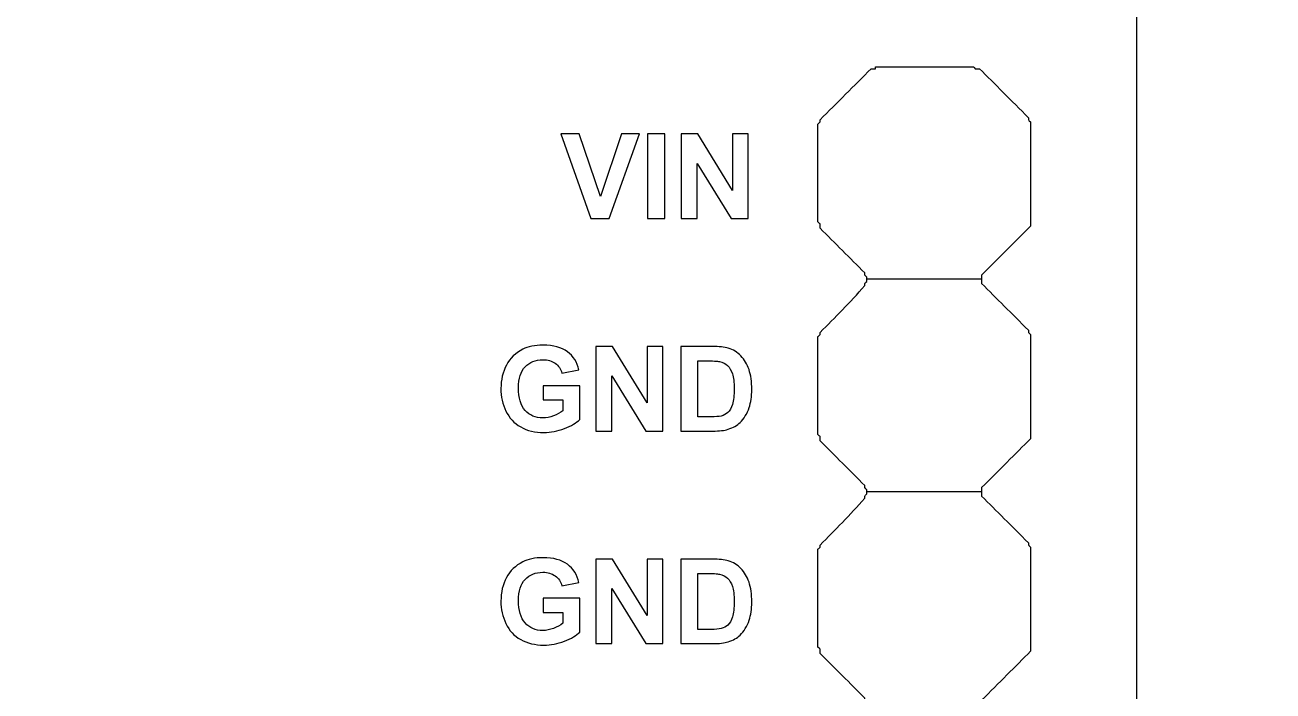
# Model space of a CAD drawing. Extents: x -1020 to 856, y -646 to 1108.
# Drawn here: x 435.61 to 450.5, y 721.26 to 729.2 of the extents above; entities that cross this region are included whole.
import ezdxf

# ---------------------------------------------------------------- set-up
doc = ezdxf.new("R2010")
doc.units = 0
doc.header["$MEASUREMENT"] = 0
doc.layers.add('LAYER_1', color=7, linetype='CONTINUOUS')

msp = doc.modelspace()

# ---------------------------------------------------------------- linework, layer by layer
at = {"layer": 'LAYER_1', "color": 250}
for points, knots in [([(581.5, 670), (581.5, 670), (581.5, 793), (581.5, 793), (581.5, 793), (581.5, 795.761), (579.261, 798), (576.5, 798), (576.5, 798), (576.5, 798), (333.5, 798), (333.5, 798), (333.5, 798), (330.739, 798), (328.5, 795.761), (328.5, 793), (328.5, 793), (328.5, 793), (328.5, 670), (328.5, 670), (328.5, 670), (328.5, 667.239), (330.739, 665), (333.5, 665), (333.5, 665), (333.5, 665), (576.5, 665), (576.5, 665), (576.5, 665), (579.261, 665), (581.5, 667.239), (581.5, 670)], [0, 0, 0, 0, 0.125, 0.125, 0.125, 0.125, 0.25, 0.25, 0.25, 0.25, 0.375, 0.375, 0.375, 0.375, 0.5, 0.5, 0.5, 0.5, 0.625, 0.625, 0.625, 0.625, 0.75, 0.75, 0.75, 0.75, 0.875, 0.875, 0.875, 0.875, 1, 1, 1, 1]), ([(445.6548, 726.1683), (445.6548, 726.1683), (445.6548, 726.1683), (445.6548, 726.1937), (445.6548, 726.1937), (445.6548, 726.1937), (445.6548, 726.1937), (445.6295, 726.219), (445.6295, 726.219), (445.6295, 726.219), (445.6295, 726.219), (445.6295, 726.2444), (445.6295, 726.2444), (445.452, 726.4219), (445.2745, 726.5994), (445.097, 726.7769), (445.097, 726.7769), (445.097, 726.7769), (445.097, 726.8022), (445.097, 726.8276), (445.097, 726.8276), (445.097, 726.8276), (445.097, 726.8276), (445.0716, 726.853), (445.0716, 726.853), (445.0716, 727.2333), (445.0716, 727.6137), (445.0716, 728.0194), (445.0716, 728.0194), (445.0716, 728.0194), (445.0716, 728.0194), (445.097, 728.0448), (445.097, 728.0448), (445.097, 728.0448), (445.097, 728.0448), (445.097, 728.0701), (445.097, 728.0701), (445.2998, 728.273), (445.5027, 728.4758), (445.7055, 728.6787), (445.7055, 728.6787), (445.7055, 728.6787), (445.7309, 728.6787), (445.7562, 728.6787), (445.7562, 728.6787), (445.7562, 728.6787), (445.7562, 728.6787), (445.7562, 728.704), (445.7562, 728.704), (446.1366, 728.704), (446.517, 728.704), (446.9227, 728.704), (446.9227, 728.704), (446.9227, 728.704), (446.9227, 728.704), (446.948, 728.6787), (446.948, 728.6787), (446.948, 728.6787), (446.9734, 728.6787), (446.9988, 728.6787), (446.9988, 728.6787), (447.1763, 728.5012), (447.3791, 728.2983), (447.582, 728.0955), (447.582, 728.0955), (447.582, 728.0955), (447.582, 728.0955), (447.582, 728.0701), (447.582, 728.0701), (447.582, 728.0701), (447.582, 728.0701), (447.6073, 728.0448), (447.6073, 728.0448), (447.6073, 727.639), (447.6073, 727.2333), (447.6073, 726.8022), (447.6073, 726.8022), (447.4298, 726.6247), (447.227, 726.4219), (447.0241, 726.219), (447.0241, 726.219), (447.0241, 726.219), (447.0241, 726.1937), (447.0241, 726.1683)], [0, 0, 0, 0, 0.047619, 0.047619, 0.047619, 0.047619, 0.0952381, 0.0952381, 0.0952381, 0.0952381, 0.1428571, 0.1428571, 0.1428571, 0.1428571, 0.1904762, 0.1904762, 0.1904762, 0.1904762, 0.2380952, 0.2380952, 0.2380952, 0.2380952, 0.2857143, 0.2857143, 0.2857143, 0.2857143, 0.3333333, 0.3333333, 0.3333333, 0.3333333, 0.3809524, 0.3809524, 0.3809524, 0.3809524, 0.4285714, 0.4285714, 0.4285714, 0.4285714, 0.4761905, 0.4761905, 0.4761905, 0.4761905, 0.5238095, 0.5238095, 0.5238095, 0.5238095, 0.5714286, 0.5714286, 0.5714286, 0.5714286, 0.6190476, 0.6190476, 0.6190476, 0.6190476, 0.6666667, 0.6666667, 0.6666667, 0.6666667, 0.7142857, 0.7142857, 0.7142857, 0.7142857, 0.7619048, 0.7619048, 0.7619048, 0.7619048, 0.8095238, 0.8095238, 0.8095238, 0.8095238, 0.8571429, 0.8571429, 0.8571429, 0.8571429, 0.9047619, 0.9047619, 0.9047619, 0.9047619, 0.952381, 0.952381, 0.952381, 0.952381, 1, 1, 1, 1]), ([(442.3637, 726.8935), (442.3637, 726.8935), (442.0034, 727.9017), (442.0034, 727.9017), (442.0034, 727.9017), (442.0034, 727.9017), (442.2243, 727.9017), (442.2243, 727.9017), (442.2243, 727.9017), (442.2243, 727.9017), (442.4792, 727.1554), (442.4792, 727.1554), (442.4792, 727.1554), (442.4792, 727.1554), (442.7262, 727.9017), (442.7262, 727.9017), (442.7262, 727.9017), (442.7262, 727.9017), (442.9421, 727.9017), (442.9421, 727.9017), (442.9421, 727.9017), (442.9421, 727.9017), (442.5811, 726.8935), (442.5811, 726.8935), (442.5811, 726.8935), (442.5811, 726.8935), (442.3637, 726.8935), (442.3637, 726.8935)], [0, 0, 0, 0, 0.1428571, 0.1428571, 0.1428571, 0.1428571, 0.2857143, 0.2857143, 0.2857143, 0.2857143, 0.4285714, 0.4285714, 0.4285714, 0.4285714, 0.5714286, 0.5714286, 0.5714286, 0.5714286, 0.7142857, 0.7142857, 0.7142857, 0.7142857, 0.8571429, 0.8571429, 0.8571429, 0.8571429, 1, 1, 1, 1]), ([(443.0397, 726.8935), (443.0397, 726.8935), (443.0397, 727.9017), (443.0397, 727.9017), (443.0397, 727.9017), (443.0397, 727.9017), (443.2433, 727.9017), (443.2433, 727.9017), (443.2433, 727.9017), (443.2433, 727.9017), (443.2433, 726.8935), (443.2433, 726.8935), (443.2433, 726.8935), (443.2433, 726.8935), (443.0397, 726.8935), (443.0397, 726.8935)], [0, 0, 0, 0, 0.25, 0.25, 0.25, 0.25, 0.5, 0.5, 0.5, 0.5, 0.75, 0.75, 0.75, 0.75, 1, 1, 1, 1]), ([(443.4393, 726.8935), (443.4393, 726.8935), (443.4393, 727.9017), (443.4393, 727.9017), (443.4393, 727.9017), (443.4393, 727.9017), (443.6375, 727.9017), (443.6375, 727.9017), (443.6375, 727.9017), (443.6375, 727.9017), (444.0502, 727.2285), (444.0502, 727.2285), (444.0502, 727.2285), (444.0502, 727.2285), (444.0502, 727.9017), (444.0502, 727.9017), (444.0502, 727.9017), (444.0502, 727.9017), (444.2394, 727.9017), (444.2394, 727.9017), (444.2394, 727.9017), (444.2394, 727.9017), (444.2394, 726.8935), (444.2394, 726.8935), (444.2394, 726.8935), (444.2394, 726.8935), (444.0349, 726.8935), (444.0349, 726.8935), (444.0349, 726.8935), (444.0349, 726.8935), (443.6286, 727.551), (443.6286, 727.551), (443.6286, 727.551), (443.6286, 727.551), (443.6286, 726.8935), (443.6286, 726.8935), (443.6286, 726.8935), (443.6286, 726.8935), (443.4393, 726.8935), (443.4393, 726.8935)], [0, 0, 0, 0, 0.1, 0.1, 0.1, 0.1, 0.2, 0.2, 0.2, 0.2, 0.3, 0.3, 0.3, 0.3, 0.4, 0.4, 0.4, 0.4, 0.5, 0.5, 0.5, 0.5, 0.6, 0.6, 0.6, 0.6, 0.7, 0.7, 0.7, 0.7, 0.8, 0.8, 0.8, 0.8, 0.9, 0.9, 0.9, 0.9, 1, 1, 1, 1]), ([(445.6548, 723.6326), (445.6548, 723.6326), (445.6548, 723.6326), (445.6548, 723.6579), (445.6548, 723.6579), (445.6548, 723.6579), (445.6548, 723.6579), (445.6295, 723.6833), (445.6295, 723.6833), (445.6295, 723.6833), (445.6295, 723.6833), (445.6295, 723.7087), (445.6295, 723.7087), (445.452, 723.8862), (445.2745, 724.0637), (445.097, 724.2412), (445.097, 724.2412), (445.097, 724.2412), (445.097, 724.2665), (445.097, 724.2919), (445.097, 724.2919), (445.097, 724.2919), (445.097, 724.2919), (445.0716, 724.3172), (445.0716, 724.3172), (445.0716, 724.6976), (445.0716, 725.078), (445.0716, 725.4837), (445.0716, 725.4837), (445.0716, 725.4837), (445.0716, 725.4837), (445.097, 725.509), (445.097, 725.509), (445.097, 725.509), (445.097, 725.509), (445.097, 725.5344), (445.097, 725.5344), (445.2745, 725.7119), (445.452, 725.8894), (445.6295, 726.0922), (445.6295, 726.0922), (445.6295, 726.0922), (445.6295, 726.0922), (445.6295, 726.1176), (445.6295, 726.1176), (445.6295, 726.1176), (445.6295, 726.1176), (445.6548, 726.143), (445.6548, 726.143), (445.6548, 726.143), (445.6548, 726.143), (445.6548, 726.1683)], [0, 0, 0, 0, 0.0769231, 0.0769231, 0.0769231, 0.0769231, 0.1538462, 0.1538462, 0.1538462, 0.1538462, 0.2307692, 0.2307692, 0.2307692, 0.2307692, 0.3076923, 0.3076923, 0.3076923, 0.3076923, 0.3846154, 0.3846154, 0.3846154, 0.3846154, 0.4615385, 0.4615385, 0.4615385, 0.4615385, 0.5384615, 0.5384615, 0.5384615, 0.5384615, 0.6153846, 0.6153846, 0.6153846, 0.6153846, 0.6923077, 0.6923077, 0.6923077, 0.6923077, 0.7692308, 0.7692308, 0.7692308, 0.7692308, 0.8461538, 0.8461538, 0.8461538, 0.8461538, 0.9230769, 0.9230769, 0.9230769, 0.9230769, 1, 1, 1, 1]), ([(447.0241, 726.1683), (447.0241, 726.1683), (447.0241, 726.143), (447.0241, 726.1176), (447.0241, 726.1176), (447.2016, 725.9401), (447.3791, 725.7626), (447.582, 725.5597), (447.582, 725.5597), (447.582, 725.5597), (447.582, 725.5597), (447.582, 725.5344), (447.582, 725.5344), (447.582, 725.5344), (447.582, 725.5344), (447.6073, 725.509), (447.6073, 725.509), (447.6073, 725.1033), (447.6073, 724.6976), (447.6073, 724.2665), (447.6073, 724.2665), (447.4298, 724.089), (447.227, 723.8862), (447.0241, 723.6833), (447.0241, 723.6833), (447.0241, 723.6833), (447.0241, 723.6579), (447.0241, 723.6326)], [0, 0, 0, 0, 0.1428571, 0.1428571, 0.1428571, 0.1428571, 0.2857143, 0.2857143, 0.2857143, 0.2857143, 0.4285714, 0.4285714, 0.4285714, 0.4285714, 0.5714286, 0.5714286, 0.5714286, 0.5714286, 0.7142857, 0.7142857, 0.7142857, 0.7142857, 0.8571429, 0.8571429, 0.8571429, 0.8571429, 1, 1, 1, 1]), ([(441.7938, 724.7284), (441.7938, 724.7284), (441.7938, 724.8983), (441.7938, 724.8983), (441.7938, 724.8983), (441.7938, 724.8983), (442.2326, 724.8983), (442.2326, 724.8983), (442.2326, 724.8983), (442.2326, 724.8983), (442.2326, 724.4967), (442.2326, 724.4967), (442.2326, 724.4967), (442.1898, 724.4554), (442.1281, 724.419), (442.0471, 724.3875), (442.0471, 724.3875), (441.9661, 724.3563), (441.8842, 724.3406), (441.8013, 724.3406), (441.8013, 724.3406), (441.6959, 724.3406), (441.6039, 724.3626), (441.5255, 724.4068), (441.5255, 724.4068), (441.4471, 724.4512), (441.3882, 724.5143), (441.3488, 724.5967), (441.3488, 724.5967), (441.3093, 724.6791), (441.2895, 724.7685), (441.2895, 724.8652), (441.2895, 724.8652), (441.2895, 724.9701), (441.3117, 725.0636), (441.3555, 725.1453), (441.3555, 725.1453), (441.3997, 725.2267), (441.464, 725.2894), (441.549, 725.3328), (441.549, 725.3328), (441.6135, 725.3664), (441.694, 725.383), (441.7903, 725.383), (441.7903, 725.383), (441.9154, 725.383), (442.0133, 725.3568), (442.0835, 725.3044), (442.0835, 725.3044), (442.1539, 725.2518), (442.1992, 725.1793), (442.2194, 725.0865), (442.2194, 725.0865), (442.2194, 725.0865), (442.0172, 725.0488), (442.0172, 725.0488), (442.0172, 725.0488), (442.003, 725.0983), (441.9762, 725.1375), (441.937, 725.1662), (441.937, 725.1662), (441.8978, 725.1948), (441.849, 725.2091), (441.7903, 725.2091), (441.7903, 725.2091), (441.7013, 725.2091), (441.6307, 725.1809), (441.5781, 725.1246), (441.5781, 725.1246), (441.5255, 725.068), (441.4994, 724.9845), (441.4994, 724.8734), (441.4994, 724.8734), (441.4994, 724.754), (441.526, 724.664), (441.5792, 724.6042), (441.5792, 724.6042), (441.6323, 724.5443), (441.702, 724.5145), (441.7882, 724.5145), (441.7882, 724.5145), (441.8309, 724.5145), (441.8736, 724.523), (441.9166, 724.5396), (441.9166, 724.5396), (441.9593, 724.5563), (441.9961, 724.5767), (442.0269, 724.6004), (442.0269, 724.6004), (442.0269, 724.6004), (442.0269, 724.7284), (442.0269, 724.7284), (442.0269, 724.7284), (442.0269, 724.7284), (441.7938, 724.7284), (441.7938, 724.7284)], [0, 0, 0, 0, 0.0416667, 0.0416667, 0.0416667, 0.0416667, 0.0833333, 0.0833333, 0.0833333, 0.0833333, 0.125, 0.125, 0.125, 0.125, 0.1666667, 0.1666667, 0.1666667, 0.1666667, 0.2083333, 0.2083333, 0.2083333, 0.2083333, 0.25, 0.25, 0.25, 0.25, 0.2916667, 0.2916667, 0.2916667, 0.2916667, 0.3333333, 0.3333333, 0.3333333, 0.3333333, 0.375, 0.375, 0.375, 0.375, 0.4166667, 0.4166667, 0.4166667, 0.4166667, 0.4583333, 0.4583333, 0.4583333, 0.4583333, 0.5, 0.5, 0.5, 0.5, 0.5416667, 0.5416667, 0.5416667, 0.5416667, 0.5833333, 0.5833333, 0.5833333, 0.5833333, 0.625, 0.625, 0.625, 0.625, 0.6666667, 0.6666667, 0.6666667, 0.6666667, 0.7083333, 0.7083333, 0.7083333, 0.7083333, 0.75, 0.75, 0.75, 0.75, 0.7916667, 0.7916667, 0.7916667, 0.7916667, 0.8333333, 0.8333333, 0.8333333, 0.8333333, 0.875, 0.875, 0.875, 0.875, 0.9166667, 0.9166667, 0.9166667, 0.9166667, 0.9583333, 0.9583333, 0.9583333, 0.9583333, 1, 1, 1, 1]), ([(442.4221, 724.3577), (442.4221, 724.3577), (442.4221, 725.3659), (442.4221, 725.3659), (442.4221, 725.3659), (442.4221, 725.3659), (442.6203, 725.3659), (442.6203, 725.3659), (442.6203, 725.3659), (442.6203, 725.3659), (443.033, 724.6927), (443.033, 724.6927), (443.033, 724.6927), (443.033, 724.6927), (443.033, 725.3659), (443.033, 725.3659), (443.033, 725.3659), (443.033, 725.3659), (443.2222, 725.3659), (443.2222, 725.3659), (443.2222, 725.3659), (443.2222, 725.3659), (443.2222, 724.3577), (443.2222, 724.3577), (443.2222, 724.3577), (443.2222, 724.3577), (443.0177, 724.3577), (443.0177, 724.3577), (443.0177, 724.3577), (443.0177, 724.3577), (442.6114, 725.0152), (442.6114, 725.0152), (442.6114, 725.0152), (442.6114, 725.0152), (442.6114, 724.3577), (442.6114, 724.3577), (442.6114, 724.3577), (442.6114, 724.3577), (442.4221, 724.3577), (442.4221, 724.3577)], [0, 0, 0, 0, 0.1, 0.1, 0.1, 0.1, 0.2, 0.2, 0.2, 0.2, 0.3, 0.3, 0.3, 0.3, 0.4, 0.4, 0.4, 0.4, 0.5, 0.5, 0.5, 0.5, 0.6, 0.6, 0.6, 0.6, 0.7, 0.7, 0.7, 0.7, 0.8, 0.8, 0.8, 0.8, 0.9, 0.9, 0.9, 0.9, 1, 1, 1, 1]), ([(443.4368, 725.3659), (443.4368, 725.3659), (443.8089, 725.3659), (443.8089, 725.3659), (443.8089, 725.3659), (443.8927, 725.3659), (443.9565, 725.3596), (444.0006, 725.3466), (444.0006, 725.3466), (444.0598, 725.3293), (444.1105, 725.2983), (444.1525, 725.2537), (444.1525, 725.2537), (444.1948, 725.2093), (444.2269, 725.1549), (444.249, 725.0905), (444.249, 725.0905), (444.2709, 725.026), (444.2818, 724.9467), (444.2818, 724.8521), (444.2818, 724.8521), (444.2818, 724.7692), (444.2716, 724.6976), (444.2509, 724.6375), (444.2509, 724.6375), (444.2258, 724.5643), (444.1898, 724.5049), (444.1429, 724.4596), (444.1429, 724.4596), (444.1077, 724.425), (444.0601, 724.3983), (443.9999, 724.379), (443.9999, 724.379), (443.9551, 724.3648), (443.895, 724.3577), (443.8196, 724.3577), (443.8196, 724.3577), (443.8196, 724.3577), (443.4368, 724.3577), (443.4368, 724.3577), (443.4368, 724.3577), (443.4368, 724.3577), (443.4368, 725.3659), (443.4368, 725.3659)], [0, 0, 0, 0, 0.0909091, 0.0909091, 0.0909091, 0.0909091, 0.1818182, 0.1818182, 0.1818182, 0.1818182, 0.2727273, 0.2727273, 0.2727273, 0.2727273, 0.3636364, 0.3636364, 0.3636364, 0.3636364, 0.4545455, 0.4545455, 0.4545455, 0.4545455, 0.5454545, 0.5454545, 0.5454545, 0.5454545, 0.6363636, 0.6363636, 0.6363636, 0.6363636, 0.7272727, 0.7272727, 0.7272727, 0.7272727, 0.8181818, 0.8181818, 0.8181818, 0.8181818, 0.9090909, 0.9090909, 0.9090909, 0.9090909, 1, 1, 1, 1]), ([(443.6403, 725.1953), (443.6403, 725.1953), (443.6403, 724.5276), (443.6403, 724.5276), (443.6403, 724.5276), (443.6403, 724.5276), (443.7922, 724.5276), (443.7922, 724.5276), (443.7922, 724.5276), (443.849, 724.5276), (443.89, 724.5307), (443.9155, 724.5372), (443.9155, 724.5372), (443.9483, 724.5455), (443.9757, 724.5594), (443.9976, 724.5791), (443.9976, 724.5791), (444.0194, 724.5988), (444.037, 724.6314), (444.0508, 724.6765), (444.0508, 724.6765), (444.0645, 724.7215), (444.0715, 724.7833), (444.0715, 724.8612), (444.0715, 724.8612), (444.0715, 724.9392), (444.0645, 724.9988), (444.0508, 725.0405), (444.0508, 725.0405), (444.037, 725.0823), (444.0177, 725.115), (443.9931, 725.1382), (443.9931, 725.1382), (443.9682, 725.1617), (443.9368, 725.1774), (443.8988, 725.1856), (443.8988, 725.1856), (443.8704, 725.1922), (443.8147, 725.1953), (443.7316, 725.1953), (443.7316, 725.1953), (443.7316, 725.1953), (443.6403, 725.1953), (443.6403, 725.1953)], [0, 0, 0, 0, 0.0909091, 0.0909091, 0.0909091, 0.0909091, 0.1818182, 0.1818182, 0.1818182, 0.1818182, 0.2727273, 0.2727273, 0.2727273, 0.2727273, 0.3636364, 0.3636364, 0.3636364, 0.3636364, 0.4545455, 0.4545455, 0.4545455, 0.4545455, 0.5454545, 0.5454545, 0.5454545, 0.5454545, 0.6363636, 0.6363636, 0.6363636, 0.6363636, 0.7272727, 0.7272727, 0.7272727, 0.7272727, 0.8181818, 0.8181818, 0.8181818, 0.8181818, 0.9090909, 0.9090909, 0.9090909, 0.9090909, 1, 1, 1, 1]), ([(445.6548, 721.0969), (445.6548, 721.0969), (445.6548, 721.0969), (445.6548, 721.1222), (445.6548, 721.1222), (445.6548, 721.1222), (445.6548, 721.1222), (445.6295, 721.1476), (445.6295, 721.1476), (445.6295, 721.1476), (445.6295, 721.1476), (445.6295, 721.1729), (445.6295, 721.1729), (445.452, 721.3504), (445.2745, 721.5279), (445.097, 721.7054), (445.097, 721.7054), (445.097, 721.7054), (445.097, 721.7308), (445.097, 721.7561), (445.097, 721.7561), (445.097, 721.7561), (445.097, 721.7561), (445.0716, 721.7815), (445.0716, 721.7815), (445.0716, 722.1619), (445.0716, 722.5422), (445.0716, 722.9479), (445.0716, 722.9479), (445.0716, 722.9479), (445.0716, 722.9479), (445.097, 722.9733), (445.097, 722.9733), (445.097, 722.9733), (445.097, 722.9733), (445.097, 722.9987), (445.097, 722.9987), (445.2745, 723.1762), (445.452, 723.3537), (445.6295, 723.5565), (445.6295, 723.5565), (445.6295, 723.5565), (445.6295, 723.5565), (445.6295, 723.5819), (445.6295, 723.5819), (445.6295, 723.5819), (445.6295, 723.5819), (445.6548, 723.6072), (445.6548, 723.6072), (445.6548, 723.6072), (445.6548, 723.6072), (445.6548, 723.6326)], [0, 0, 0, 0, 0.0769231, 0.0769231, 0.0769231, 0.0769231, 0.1538462, 0.1538462, 0.1538462, 0.1538462, 0.2307692, 0.2307692, 0.2307692, 0.2307692, 0.3076923, 0.3076923, 0.3076923, 0.3076923, 0.3846154, 0.3846154, 0.3846154, 0.3846154, 0.4615385, 0.4615385, 0.4615385, 0.4615385, 0.5384615, 0.5384615, 0.5384615, 0.5384615, 0.6153846, 0.6153846, 0.6153846, 0.6153846, 0.6923077, 0.6923077, 0.6923077, 0.6923077, 0.7692308, 0.7692308, 0.7692308, 0.7692308, 0.8461538, 0.8461538, 0.8461538, 0.8461538, 0.9230769, 0.9230769, 0.9230769, 0.9230769, 1, 1, 1, 1]), ([(447.0241, 723.6326), (447.0241, 723.6326), (447.0241, 723.6072), (447.0241, 723.5819), (447.0241, 723.5819), (447.2016, 723.4044), (447.3791, 723.2269), (447.582, 723.024), (447.582, 723.024), (447.582, 723.024), (447.582, 723.024), (447.582, 722.9987), (447.582, 722.9987), (447.582, 722.9987), (447.582, 722.9987), (447.6073, 722.9733), (447.6073, 722.9733), (447.6073, 722.5676), (447.6073, 722.1619), (447.6073, 721.7308), (447.6073, 721.7308), (447.4298, 721.5533), (447.227, 721.3504), (447.0241, 721.1476), (447.0241, 721.1476), (447.0241, 721.1476), (447.0241, 721.1222), (447.0241, 721.0969)], [0, 0, 0, 0, 0.1428571, 0.1428571, 0.1428571, 0.1428571, 0.2857143, 0.2857143, 0.2857143, 0.2857143, 0.4285714, 0.4285714, 0.4285714, 0.4285714, 0.5714286, 0.5714286, 0.5714286, 0.5714286, 0.7142857, 0.7142857, 0.7142857, 0.7142857, 0.8571429, 0.8571429, 0.8571429, 0.8571429, 1, 1, 1, 1]), ([(441.7938, 722.1927), (441.7938, 722.1927), (441.7938, 722.3626), (441.7938, 722.3626), (441.7938, 722.3626), (441.7938, 722.3626), (442.2326, 722.3626), (442.2326, 722.3626), (442.2326, 722.3626), (442.2326, 722.3626), (442.2326, 721.961), (442.2326, 721.961), (442.2326, 721.961), (442.1898, 721.9197), (442.1281, 721.8833), (442.0471, 721.8518), (442.0471, 721.8518), (441.9661, 721.8206), (441.8842, 721.8049), (441.8013, 721.8049), (441.8013, 721.8049), (441.6959, 721.8049), (441.6039, 721.8269), (441.5255, 721.8711), (441.5255, 721.8711), (441.4471, 721.9155), (441.3882, 721.9786), (441.3488, 722.061), (441.3488, 722.061), (441.3093, 722.1434), (441.2895, 722.2328), (441.2895, 722.3295), (441.2895, 722.3295), (441.2895, 722.4344), (441.3117, 722.5279), (441.3555, 722.6096), (441.3555, 722.6096), (441.3997, 722.691), (441.464, 722.7537), (441.549, 722.7971), (441.549, 722.7971), (441.6135, 722.8307), (441.694, 722.8473), (441.7903, 722.8473), (441.7903, 722.8473), (441.9154, 722.8473), (442.0133, 722.8211), (442.0835, 722.7687), (442.0835, 722.7687), (442.1539, 722.7161), (442.1992, 722.6436), (442.2194, 722.5508), (442.2194, 722.5508), (442.2194, 722.5508), (442.0172, 722.5131), (442.0172, 722.5131), (442.0172, 722.5131), (442.003, 722.5626), (441.9762, 722.6018), (441.937, 722.6305), (441.937, 722.6305), (441.8978, 722.6591), (441.849, 722.6734), (441.7903, 722.6734), (441.7903, 722.6734), (441.7013, 722.6734), (441.6307, 722.6452), (441.5781, 722.5889), (441.5781, 722.5889), (441.5255, 722.5323), (441.4994, 722.4488), (441.4994, 722.3377), (441.4994, 722.3377), (441.4994, 722.2183), (441.526, 722.1283), (441.5792, 722.0685), (441.5792, 722.0685), (441.6323, 722.0086), (441.702, 721.9788), (441.7882, 721.9788), (441.7882, 721.9788), (441.8309, 721.9788), (441.8736, 721.9873), (441.9166, 722.0039), (441.9166, 722.0039), (441.9593, 722.0206), (441.9961, 722.041), (442.0269, 722.0647), (442.0269, 722.0647), (442.0269, 722.0647), (442.0269, 722.1927), (442.0269, 722.1927), (442.0269, 722.1927), (442.0269, 722.1927), (441.7938, 722.1927), (441.7938, 722.1927)], [0, 0, 0, 0, 0.0416667, 0.0416667, 0.0416667, 0.0416667, 0.0833333, 0.0833333, 0.0833333, 0.0833333, 0.125, 0.125, 0.125, 0.125, 0.1666667, 0.1666667, 0.1666667, 0.1666667, 0.2083333, 0.2083333, 0.2083333, 0.2083333, 0.25, 0.25, 0.25, 0.25, 0.2916667, 0.2916667, 0.2916667, 0.2916667, 0.3333333, 0.3333333, 0.3333333, 0.3333333, 0.375, 0.375, 0.375, 0.375, 0.4166667, 0.4166667, 0.4166667, 0.4166667, 0.4583333, 0.4583333, 0.4583333, 0.4583333, 0.5, 0.5, 0.5, 0.5, 0.5416667, 0.5416667, 0.5416667, 0.5416667, 0.5833333, 0.5833333, 0.5833333, 0.5833333, 0.625, 0.625, 0.625, 0.625, 0.6666667, 0.6666667, 0.6666667, 0.6666667, 0.7083333, 0.7083333, 0.7083333, 0.7083333, 0.75, 0.75, 0.75, 0.75, 0.7916667, 0.7916667, 0.7916667, 0.7916667, 0.8333333, 0.8333333, 0.8333333, 0.8333333, 0.875, 0.875, 0.875, 0.875, 0.9166667, 0.9166667, 0.9166667, 0.9166667, 0.9583333, 0.9583333, 0.9583333, 0.9583333, 1, 1, 1, 1]), ([(442.4221, 721.822), (442.4221, 721.822), (442.4221, 722.8302), (442.4221, 722.8302), (442.4221, 722.8302), (442.4221, 722.8302), (442.6203, 722.8302), (442.6203, 722.8302), (442.6203, 722.8302), (442.6203, 722.8302), (443.033, 722.157), (443.033, 722.157), (443.033, 722.157), (443.033, 722.157), (443.033, 722.8302), (443.033, 722.8302), (443.033, 722.8302), (443.033, 722.8302), (443.2222, 722.8302), (443.2222, 722.8302), (443.2222, 722.8302), (443.2222, 722.8302), (443.2222, 721.822), (443.2222, 721.822), (443.2222, 721.822), (443.2222, 721.822), (443.0177, 721.822), (443.0177, 721.822), (443.0177, 721.822), (443.0177, 721.822), (442.6114, 722.4795), (442.6114, 722.4795), (442.6114, 722.4795), (442.6114, 722.4795), (442.6114, 721.822), (442.6114, 721.822), (442.6114, 721.822), (442.6114, 721.822), (442.4221, 721.822), (442.4221, 721.822)], [0, 0, 0, 0, 0.1, 0.1, 0.1, 0.1, 0.2, 0.2, 0.2, 0.2, 0.3, 0.3, 0.3, 0.3, 0.4, 0.4, 0.4, 0.4, 0.5, 0.5, 0.5, 0.5, 0.6, 0.6, 0.6, 0.6, 0.7, 0.7, 0.7, 0.7, 0.8, 0.8, 0.8, 0.8, 0.9, 0.9, 0.9, 0.9, 1, 1, 1, 1]), ([(443.4368, 722.8302), (443.4368, 722.8302), (443.8089, 722.8302), (443.8089, 722.8302), (443.8089, 722.8302), (443.8927, 722.8302), (443.9565, 722.8239), (444.0006, 722.8109), (444.0006, 722.8109), (444.0598, 722.7936), (444.1105, 722.7626), (444.1525, 722.718), (444.1525, 722.718), (444.1948, 722.6736), (444.2269, 722.6192), (444.249, 722.5548), (444.249, 722.5548), (444.2709, 722.4903), (444.2818, 722.411), (444.2818, 722.3164), (444.2818, 722.3164), (444.2818, 722.2335), (444.2716, 722.1619), (444.2509, 722.1018), (444.2509, 722.1018), (444.2258, 722.0286), (444.1898, 721.9692), (444.1429, 721.9239), (444.1429, 721.9239), (444.1077, 721.8893), (444.0601, 721.8626), (443.9999, 721.8433), (443.9999, 721.8433), (443.9551, 721.8291), (443.895, 721.822), (443.8196, 721.822), (443.8196, 721.822), (443.8196, 721.822), (443.4368, 721.822), (443.4368, 721.822), (443.4368, 721.822), (443.4368, 721.822), (443.4368, 722.8302), (443.4368, 722.8302)], [0, 0, 0, 0, 0.0909091, 0.0909091, 0.0909091, 0.0909091, 0.1818182, 0.1818182, 0.1818182, 0.1818182, 0.2727273, 0.2727273, 0.2727273, 0.2727273, 0.3636364, 0.3636364, 0.3636364, 0.3636364, 0.4545455, 0.4545455, 0.4545455, 0.4545455, 0.5454545, 0.5454545, 0.5454545, 0.5454545, 0.6363636, 0.6363636, 0.6363636, 0.6363636, 0.7272727, 0.7272727, 0.7272727, 0.7272727, 0.8181818, 0.8181818, 0.8181818, 0.8181818, 0.9090909, 0.9090909, 0.9090909, 0.9090909, 1, 1, 1, 1]), ([(443.6403, 722.6596), (443.6403, 722.6596), (443.6403, 721.9919), (443.6403, 721.9919), (443.6403, 721.9919), (443.6403, 721.9919), (443.7922, 721.9919), (443.7922, 721.9919), (443.7922, 721.9919), (443.849, 721.9919), (443.89, 721.995), (443.9155, 722.0015), (443.9155, 722.0015), (443.9483, 722.0098), (443.9757, 722.0237), (443.9976, 722.0434), (443.9976, 722.0434), (444.0194, 722.0631), (444.037, 722.0957), (444.0508, 722.1408), (444.0508, 722.1408), (444.0645, 722.1858), (444.0715, 722.2476), (444.0715, 722.3255), (444.0715, 722.3255), (444.0715, 722.4035), (444.0645, 722.4631), (444.0508, 722.5048), (444.0508, 722.5048), (444.037, 722.5466), (444.0177, 722.5793), (443.9931, 722.6025), (443.9931, 722.6025), (443.9682, 722.626), (443.9368, 722.6417), (443.8988, 722.6499), (443.8988, 722.6499), (443.8704, 722.6565), (443.8147, 722.6596), (443.7316, 722.6596), (443.7316, 722.6596), (443.7316, 722.6596), (443.6403, 722.6596), (443.6403, 722.6596)], [0, 0, 0, 0, 0.0909091, 0.0909091, 0.0909091, 0.0909091, 0.1818182, 0.1818182, 0.1818182, 0.1818182, 0.2727273, 0.2727273, 0.2727273, 0.2727273, 0.3636364, 0.3636364, 0.3636364, 0.3636364, 0.4545455, 0.4545455, 0.4545455, 0.4545455, 0.5454545, 0.5454545, 0.5454545, 0.5454545, 0.6363636, 0.6363636, 0.6363636, 0.6363636, 0.7272727, 0.7272727, 0.7272727, 0.7272727, 0.8181818, 0.8181818, 0.8181818, 0.8181818, 0.9090909, 0.9090909, 0.9090909, 0.9090909, 1, 1, 1, 1])]:
    msp.add_open_spline(points, degree=3, knots=knots, dxfattribs=at)
at = {"layer": 'LAYER_1', "color": 7}
msp.add_open_spline([(448.8752, 681.7677), (445.7816, 681.7677), (398.7438, 681.7677), (395.6248, 681.7677), (395.6248, 681.7677), (395.6248, 703.22), (395.6248, 724.6976), (395.6248, 746.1752), (395.6248, 746.1752), (396.132, 746.6824), (396.6391, 747.1895), (397.1463, 747.6967), (397.1463, 747.6967), (400.9499, 747.6967), (404.7535, 747.6967), (408.5571, 747.6967), (408.5571, 747.6967), (409.3939, 748.5334), (410.2307, 749.3702), (411.0928, 750.2324), (411.0928, 750.2324), (421.9965, 750.2324), (432.9001, 750.2324), (443.8037, 750.2324), (443.8037, 750.2324), (444.6405, 749.3956), (445.4773, 748.5588), (446.3395, 747.6967), (446.3395, 747.6967), (447.1763, 747.6967), (448.013, 747.6967), (448.8752, 747.6967), (448.8752, 747.6967), (448.8752, 725.7372), (448.8752, 703.7525), (448.8752, 681.7677)], degree=3, knots=[0, 0, 0, 0, 0.1111111, 0.1111111, 0.1111111, 0.1111111, 0.2222222, 0.2222222, 0.2222222, 0.2222222, 0.3333333, 0.3333333, 0.3333333, 0.3333333, 0.4444444, 0.4444444, 0.4444444, 0.4444444, 0.5555556, 0.5555556, 0.5555556, 0.5555556, 0.6666667, 0.6666667, 0.6666667, 0.6666667, 0.7777778, 0.7777778, 0.7777778, 0.7777778, 0.8888889, 0.8888889, 0.8888889, 0.8888889, 1, 1, 1, 1], dxfattribs=at)
at = {"layer": 'LAYER_1', "color": 250}
for points in [[(447.0241, 726.1683), (446.5677, 726.1683), (446.1113, 726.1683), (445.6548, 726.1683)], [(447.0241, 723.6326), (446.5677, 723.6326), (446.1113, 723.6326), (445.6548, 723.6326)]]:
    msp.add_open_spline(points, degree=3, dxfattribs=at)

doc.saveas('drawing.dxf')
